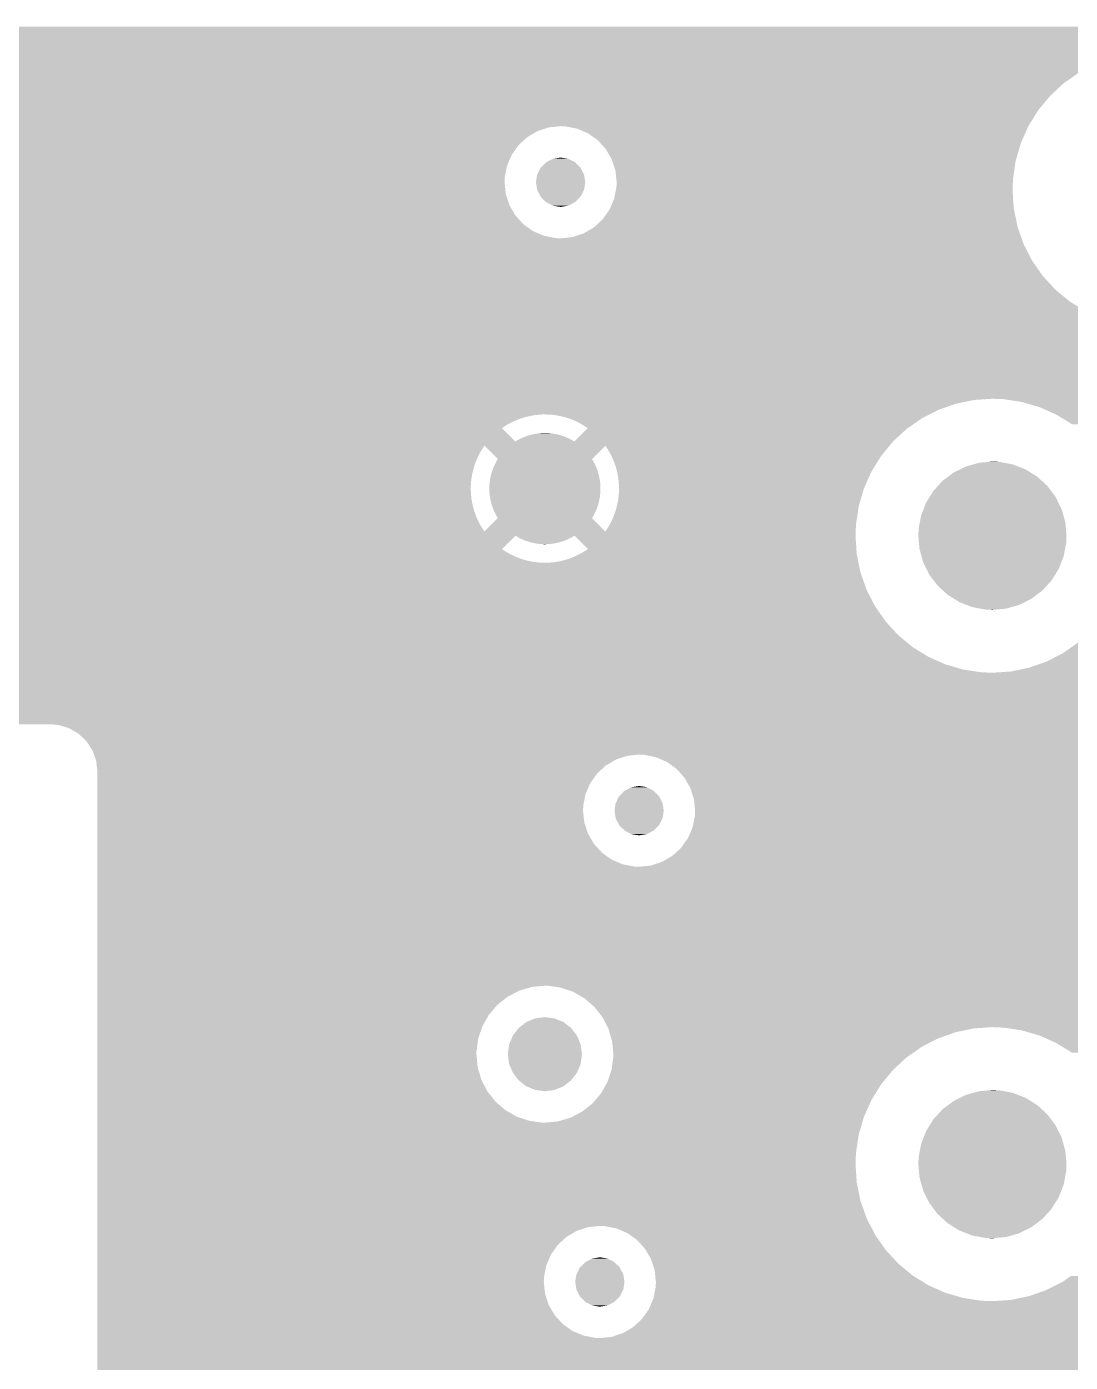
# Model space of a CAD drawing. Extents: x 295 to 953, y 10 to 290.
# Drawn here: x 653.76 to 670.64, y 245.87 to 267.46 of the extents above; entities that cross this region are included whole.
import ezdxf

# ---------------------------------------------------------------- set-up
doc = ezdxf.new("R2010")
doc.units = 0
doc.header["$LTSCALE"] = 5
doc.header["$MEASUREMENT"] = 0
doc.layers.add('FROMC1', color=7, linetype='CONTINUOUS')

msp = doc.modelspace()

# ---------------------------------------------------------------- linework, layer by layer
at = {"layer": 'FROMC1'}
for points in [[(627.595, 267.459), (627.595, 267.46), (683.856, 267.459), (683.855, 267.46)], [(627.595, 267.033), (627.595, 267.459), (683.856, 267.033), (683.856, 267.459)], [(627.595, 267.013), (627.595, 267.033), (671.618, 267.013), (671.918, 267.033)], [(627.595, 266.952), (627.595, 267.013), (671.325, 266.952), (671.618, 267.013)], [(627.595, 266.852), (627.595, 266.952), (671.042, 266.852), (671.325, 266.952)], [(627.595, 266.716), (627.595, 266.852), (670.775, 266.716), (671.042, 266.852)], [(627.595, 266.544), (627.595, 266.716), (670.529, 266.544), (670.775, 266.716)], [(627.595, 266.34), (627.595, 266.544), (670.309, 266.34), (670.529, 266.544)], [(627.595, 266.109), (627.595, 266.34), (670.118, 266.109), (670.309, 266.34)], [(627.595, 265.854), (627.595, 266.109), (669.96, 265.854), (670.118, 266.109)], [(627.595, 265.852), (627.595, 265.854), (669.959, 265.852), (669.96, 265.854)], [(637.707, 265.848), (637.628, 265.852), (662.359, 265.848), (662.393, 265.852)], [(637.793, 265.832), (637.707, 265.848), (662.202, 265.832), (662.359, 265.848)], [(637.896, 265.811), (637.793, 265.832), (662.14, 265.811), (662.202, 265.832)], [(637.988, 265.772), (637.896, 265.811), (662.02, 265.772), (662.14, 265.811)], [(662.472, 265.848), (662.393, 265.852), (669.957, 265.848), (669.959, 265.852)], [(662.661, 265.811), (662.472, 265.848), (669.941, 265.811), (669.957, 265.848)], [(662.837, 265.736), (662.661, 265.811), (669.907, 265.736), (669.941, 265.811)], [(638.072, 265.736), (637.988, 265.772), (661.958, 265.736), (662.02, 265.772)], [(638.157, 265.675), (638.072, 265.736), (661.854, 265.675), (661.958, 265.736)], [(638.162, 265.671), (638.157, 265.675), (661.851, 265.671), (661.854, 265.675)], [(649.48, 265.671), (649.439, 265.671), (661.85, 265.671), (661.851, 265.671)], [(649.69, 265.642), (649.48, 265.671), (661.819, 265.642), (661.85, 265.671)], [(649.891, 265.575), (649.69, 265.642), (661.745, 265.575), (661.819, 265.642)], [(662.993, 265.625), (662.837, 265.736), (669.858, 265.625), (669.907, 265.736)], [(663.033, 265.58), (662.993, 265.625), (669.838, 265.58), (669.858, 265.625)], [(649.943, 265.545), (649.891, 265.575), (661.713, 265.545), (661.745, 265.575)], [(650.075, 265.47), (649.943, 265.545), (661.659, 265.47), (661.713, 265.545)], [(650.17, 265.389), (650.075, 265.47), (661.602, 265.389), (661.659, 265.47)], [(650.236, 265.332), (650.17, 265.389), (661.578, 265.332), (661.602, 265.389)], [(663.122, 265.483), (663.033, 265.58), (669.81, 265.483), (669.838, 265.58)], [(663.219, 265.318), (663.122, 265.483), (669.761, 265.318), (669.81, 265.483)], [(650.331, 265.213), (650.236, 265.332), (661.526, 265.213), (661.578, 265.332)], [(650.368, 265.166), (650.331, 265.213), (661.517, 265.166), (661.526, 265.213)], [(650.441, 265.025), (650.368, 265.166), (661.489, 265.025), (661.517, 265.166)], [(662.016, 265.07), (662.066, 265.174), (662.771, 265.07), (662.717, 265.174)], [(662.066, 265.174), (662.075, 265.183), (662.717, 265.174), (662.713, 265.183)], [(662.075, 265.183), (662.155, 265.265), (662.713, 265.183), (662.628, 265.265)], [(662.155, 265.265), (662.167, 265.271), (662.628, 265.265), (662.622, 265.271)], [(662.167, 265.271), (662.267, 265.324), (662.622, 265.271), (662.514, 265.324)], [(662.267, 265.324), (662.287, 265.327), (662.514, 265.324), (662.508, 265.327)], [(662.287, 265.327), (662.393, 265.344), (662.508, 265.327), (662.393, 265.344)], [(663.227, 265.293), (663.219, 265.318), (669.754, 265.293), (669.761, 265.318)], [(663.279, 265.136), (663.227, 265.293), (669.731, 265.136), (669.754, 265.293)], [(650.466, 264.978), (650.441, 265.025), (661.487, 264.978), (661.489, 265.025)], [(650.475, 264.945), (650.466, 264.978), (661.486, 264.945), (661.487, 264.978)], [(661.994, 264.945), (662.011, 265.06), (662.791, 264.945), (662.773, 265.06)], [(662.011, 265.06), (662.016, 265.07), (662.773, 265.06), (662.771, 265.07)], [(663.294, 264.996), (663.279, 265.136), (669.71, 264.996), (669.731, 265.136)], [(663.299, 264.945), (663.294, 264.996), (669.708, 264.945), (669.71, 264.996)], [(650.526, 264.775), (650.475, 264.945), (661.504, 264.775), (661.486, 264.945)], [(650.528, 264.754), (650.526, 264.775), (661.506, 264.754), (661.504, 264.775)], [(650.545, 264.572), (650.528, 264.754), (661.566, 264.572), (661.506, 264.754)], [(662.012, 264.83), (661.994, 264.945), (662.774, 264.83), (662.791, 264.945)], [(662.014, 264.82), (662.012, 264.83), (662.769, 264.82), (662.774, 264.83)], [(662.068, 264.716), (662.014, 264.82), (662.719, 264.716), (662.769, 264.82)], [(663.259, 264.677), (663.287, 264.818), (669.712, 264.677), (669.703, 264.818)], [(663.287, 264.818), (663.296, 264.865), (669.703, 264.818), (669.705, 264.865)], [(663.296, 264.865), (663.299, 264.945), (669.705, 264.865), (669.708, 264.945)], [(650.53, 264.407), (650.545, 264.522), (661.663, 264.407), (661.595, 264.522)], [(650.546, 264.564), (650.545, 264.572), (661.571, 264.564), (661.566, 264.572)], [(650.545, 264.522), (650.546, 264.564), (661.595, 264.522), (661.571, 264.564)], [(662.072, 264.707), (662.068, 264.716), (662.71, 264.707), (662.719, 264.716)], [(662.157, 264.625), (662.072, 264.707), (662.63, 264.625), (662.71, 264.707)], [(662.163, 264.619), (662.157, 264.625), (662.618, 264.619), (662.63, 264.625)], [(662.271, 264.566), (662.163, 264.619), (662.518, 264.566), (662.618, 264.619)], [(662.278, 264.563), (662.271, 264.566), (662.498, 264.563), (662.518, 264.566)], [(662.393, 264.546), (662.278, 264.563), (662.393, 264.546), (662.498, 264.563)], [(663.183, 264.501), (663.191, 264.519), (669.727, 264.501), (669.723, 264.519)], [(663.191, 264.519), (663.259, 264.677), (669.723, 264.519), (669.712, 264.677)], [(650.501, 264.265), (650.517, 264.312), (661.792, 264.265), (661.749, 264.312)], [(650.517, 264.312), (650.53, 264.407), (661.749, 264.312), (661.663, 264.407)], [(662.942, 264.225), (663.072, 264.345), (669.783, 264.225), (669.759, 264.345)], [(663.072, 264.345), (663.183, 264.501), (669.759, 264.345), (669.727, 264.501)], [(650.431, 264.079), (650.449, 264.111), (662.125, 264.079), (662.048, 264.111)], [(650.449, 264.111), (650.464, 264.154), (662.048, 264.111), (661.948, 264.154)], [(650.464, 264.154), (650.501, 264.265), (661.948, 264.154), (661.792, 264.265)], [(662.583, 264.058), (662.765, 264.118), (669.842, 264.058), (669.821, 264.118)], [(662.765, 264.118), (662.931, 264.215), (669.821, 264.118), (669.787, 264.215)], [(662.931, 264.215), (662.942, 264.225), (669.787, 264.215), (669.783, 264.225)], [(650.207, 263.766), (650.345, 263.927), (669.973, 263.766), (669.891, 263.927)], [(650.345, 263.927), (650.353, 263.942), (669.891, 263.927), (669.883, 263.942)], [(650.353, 263.942), (650.408, 264.038), (669.883, 263.942), (669.849, 264.038)], [(650.408, 264.038), (650.41, 264.042), (662.393, 264.038), (662.313, 264.042)], [(650.41, 264.042), (650.431, 264.079), (662.313, 264.042), (662.125, 264.079)], [(662.393, 264.038), (662.583, 264.058), (669.849, 264.038), (669.842, 264.058)], [(650.041, 263.635), (650.092, 263.676), (670.049, 263.635), (670.02, 263.676)], [(650.092, 263.676), (650.207, 263.766), (670.02, 263.676), (669.973, 263.766)], [(646.476, 263.43), (646.47, 263.457), (670.192, 263.43), (670.173, 263.457)], [(649.439, 263.457), (649.649, 263.477), (670.173, 263.457), (670.159, 263.477)], [(649.649, 263.477), (649.853, 263.537), (670.159, 263.477), (670.117, 263.537)], [(649.853, 263.537), (650.041, 263.635), (670.117, 263.537), (670.049, 263.635)], [(646.507, 263.299), (646.476, 263.43), (670.313, 263.299), (670.192, 263.43)], [(646.514, 263.209), (646.507, 263.299), (670.395, 263.209), (670.313, 263.299)], [(646.513, 262.861), (646.526, 263.018), (670.881, 262.861), (670.626, 263.018)], [(646.528, 263.04), (646.514, 263.209), (670.6, 263.04), (670.395, 263.209)], [(646.526, 263.018), (646.528, 263.04), (670.626, 263.018), (670.6, 263.04)], [(646.506, 262.771), (646.513, 262.861), (671.082, 262.771), (670.881, 262.861)], [(646.444, 262.519), (646.465, 262.603), (683.856, 262.519), (683.856, 262.603)], [(646.465, 262.603), (646.466, 262.61), (671.918, 262.603), (671.739, 262.61)], [(646.466, 262.61), (646.477, 262.655), (671.739, 262.61), (671.443, 262.655)], [(646.477, 262.655), (646.498, 262.739), (671.443, 262.655), (671.155, 262.739)], [(646.498, 262.739), (646.506, 262.771), (671.155, 262.739), (671.082, 262.771)], [(646.343, 262.279), (646.444, 262.519), (683.856, 262.279), (683.856, 262.519)], [(646.242, 262.115), (646.343, 262.279), (683.856, 262.115), (683.856, 262.279)], [(649.69, 262.086), (649.48, 262.115), (683.856, 262.086), (683.856, 262.115)], [(649.891, 262.019), (649.69, 262.086), (683.856, 262.019), (683.856, 262.086)], [(650.075, 261.914), (649.891, 262.019), (683.856, 261.914), (683.856, 262.019)], [(650.236, 261.776), (650.075, 261.914), (683.856, 261.776), (683.856, 261.914)], [(650.368, 261.61), (650.236, 261.776), (683.856, 261.61), (683.856, 261.776)], [(650.454, 261.445), (650.368, 261.61), (683.856, 261.445), (683.856, 261.61)], [(650.464, 261.425), (650.454, 261.445), (669.078, 261.425), (669.378, 261.445)], [(650.466, 261.422), (650.464, 261.425), (669.067, 261.422), (669.078, 261.425)], [(650.483, 261.364), (650.466, 261.422), (668.785, 261.364), (669.067, 261.422)], [(650.512, 261.264), (650.483, 261.364), (668.502, 261.264), (668.785, 261.364)], [(669.556, 261.438), (669.378, 261.445), (683.856, 261.438), (683.856, 261.445)], [(669.852, 261.393), (669.556, 261.438), (683.856, 261.393), (683.856, 261.438)], [(670.14, 261.309), (669.852, 261.393), (683.856, 261.309), (683.856, 261.393)], [(670.414, 261.187), (670.14, 261.309), (683.856, 261.187), (683.856, 261.309)], [(650.526, 261.219), (650.512, 261.264), (668.413, 261.219), (668.502, 261.264)], [(650.528, 261.191), (650.526, 261.219), (668.358, 261.191), (668.413, 261.219)], [(650.529, 261.187), (650.528, 261.191), (662.041, 261.187), (662.111, 261.191)], [(650.53, 261.179), (650.529, 261.187), (661.972, 261.179), (662.041, 261.187)], [(650.531, 261.167), (650.53, 261.179), (661.903, 261.167), (661.972, 261.179)], [(650.532, 261.152), (650.531, 261.167), (661.835, 261.152), (661.903, 261.167)], [(650.534, 261.132), (650.532, 261.152), (661.768, 261.132), (661.835, 261.152)], [(650.536, 261.109), (650.534, 261.132), (661.702, 261.109), (661.768, 261.132)], [(650.539, 261.081), (650.536, 261.109), (661.638, 261.081), (661.702, 261.109)], [(650.542, 261.05), (650.539, 261.081), (661.575, 261.05), (661.638, 261.081)], [(662.18, 261.19), (662.111, 261.191), (668.357, 261.19), (668.358, 261.191)], [(662.25, 261.186), (662.18, 261.19), (668.348, 261.186), (668.357, 261.19)], [(662.319, 261.177), (662.25, 261.186), (668.332, 261.177), (668.348, 261.186)], [(662.388, 261.165), (662.319, 261.177), (668.307, 261.165), (668.332, 261.177)], [(662.456, 261.148), (662.388, 261.165), (668.275, 261.148), (668.307, 261.165)], [(662.523, 261.128), (662.456, 261.148), (668.235, 261.128), (668.275, 261.148)], [(662.588, 261.103), (662.523, 261.128), (668.201, 261.103), (668.235, 261.128)], [(662.652, 261.075), (662.588, 261.103), (668.16, 261.075), (668.201, 261.103)], [(662.714, 261.044), (662.652, 261.075), (668.115, 261.044), (668.16, 261.075)], [(670.669, 261.03), (670.414, 261.187), (683.856, 261.03), (683.856, 261.187)], [(650.517, 260.756), (650.545, 260.966), (661.658, 260.756), (661.448, 260.966)], [(650.545, 261.016), (650.542, 261.05), (661.515, 261.016), (661.575, 261.05)], [(650.546, 261.008), (650.545, 261.016), (661.503, 261.008), (661.515, 261.016)], [(650.545, 260.978), (650.546, 261.008), (661.456, 260.978), (661.503, 261.008)], [(650.545, 260.97), (650.545, 260.978), (661.445, 260.97), (661.456, 260.978)], [(650.545, 260.966), (650.545, 260.97), (661.448, 260.966), (661.445, 260.97)], [(661.824, 260.834), (661.861, 260.847), (662.454, 260.834), (662.415, 260.847)], [(661.861, 260.847), (661.882, 260.853), (662.415, 260.847), (662.397, 260.853)], [(661.882, 260.853), (661.919, 260.864), (662.397, 260.853), (662.356, 260.864)], [(661.919, 260.864), (661.941, 260.869), (662.356, 260.864), (662.338, 260.869)], [(661.941, 260.869), (661.978, 260.877), (662.338, 260.869), (662.296, 260.877)], [(661.978, 260.877), (662.001, 260.88), (662.296, 260.877), (662.279, 260.88)], [(662.001, 260.88), (662.038, 260.886), (662.279, 260.88), (662.235, 260.886)], [(662.038, 260.886), (662.064, 260.888), (662.235, 260.886), (662.219, 260.888)], [(662.064, 260.888), (662.098, 260.89), (662.219, 260.888), (662.171, 260.89)], [(662.098, 260.89), (662.159, 260.891), (662.171, 260.89), (662.159, 260.891)], [(662.616, 260.754), (662.819, 260.956), (667.77, 260.754), (667.989, 260.956)], [(662.774, 261.008), (662.714, 261.044), (668.065, 261.008), (668.115, 261.044)], [(662.832, 260.97), (662.774, 261.008), (668.009, 260.97), (668.065, 261.008)], [(662.819, 260.956), (662.832, 260.97), (667.989, 260.956), (668.009, 260.97)], [(650.453, 260.568), (650.474, 260.628), (661.087, 260.568), (661.122, 260.628)], [(650.474, 260.628), (650.493, 260.686), (661.122, 260.628), (661.161, 260.686)], [(650.493, 260.686), (650.516, 260.752), (667.714, 260.686), (667.769, 260.752)], [(650.516, 260.754), (650.517, 260.756), (661.661, 260.754), (661.658, 260.756)], [(650.516, 260.752), (650.516, 260.754), (667.769, 260.752), (667.77, 260.754)], [(661.377, 260.47), (661.161, 260.686), (662.9, 260.47), (663.116, 260.686)], [(661.661, 260.754), (661.695, 260.774), (662.616, 260.754), (662.581, 260.774)], [(661.695, 260.774), (661.714, 260.784), (662.581, 260.774), (662.564, 260.784)], [(661.714, 260.784), (661.749, 260.802), (662.564, 260.784), (662.527, 260.802)], [(661.749, 260.802), (661.768, 260.811), (662.527, 260.802), (662.51, 260.811)], [(661.768, 260.811), (661.804, 260.827), (662.51, 260.811), (662.472, 260.827)], [(661.804, 260.827), (661.824, 260.834), (662.472, 260.827), (662.454, 260.834)], [(663.14, 260.651), (663.116, 260.686), (667.685, 260.651), (667.714, 260.686)], [(663.177, 260.592), (663.14, 260.651), (667.636, 260.592), (667.685, 260.651)], [(650.347, 260.376), (650.385, 260.442), (661.003, 260.376), (661.027, 260.442)], [(650.385, 260.442), (650.421, 260.505), (661.027, 260.442), (661.055, 260.505)], [(650.421, 260.505), (650.449, 260.555), (661.055, 260.505), (661.081, 260.555)], [(650.449, 260.555), (650.453, 260.568), (661.081, 260.555), (661.087, 260.568)], [(661.338, 260.4), (661.347, 260.418), (662.94, 260.4), (662.93, 260.418)], [(661.347, 260.418), (661.367, 260.453), (662.93, 260.418), (662.911, 260.453)], [(661.367, 260.453), (661.377, 260.47), (662.911, 260.453), (662.9, 260.47)], [(663.21, 260.53), (663.177, 260.592), (667.586, 260.53), (667.636, 260.592)], [(663.214, 260.521), (663.21, 260.53), (667.578, 260.521), (667.586, 260.53)], [(663.239, 260.467), (663.214, 260.521), (667.545, 260.467), (667.578, 260.521)], [(663.265, 260.402), (663.239, 260.467), (667.504, 260.402), (667.545, 260.467)], [(669.158, 260.409), (669.316, 260.423), (669.57, 260.409), (669.494, 260.423)], [(669.316, 260.423), (669.378, 260.429), (669.494, 260.423), (669.378, 260.429)], [(650.16, 260.173), (650.207, 260.21), (660.953, 260.173), (660.96, 260.21)], [(650.207, 260.21), (650.233, 260.242), (660.96, 260.21), (660.966, 260.242)], [(650.233, 260.242), (650.292, 260.309), (660.966, 260.242), (660.982, 260.309)], [(650.292, 260.309), (650.345, 260.371), (660.982, 260.309), (661.001, 260.371)], [(650.345, 260.371), (650.347, 260.376), (661.001, 260.371), (661.003, 260.376)], [(661.262, 260.192), (661.272, 260.231), (663.015, 260.192), (663.005, 260.231)], [(661.272, 260.231), (661.277, 260.25), (663.005, 260.231), (662.999, 260.25)], [(661.277, 260.25), (661.29, 260.289), (662.999, 260.25), (662.987, 260.289)], [(661.29, 260.289), (661.297, 260.308), (662.987, 260.289), (662.98, 260.308)], [(661.297, 260.308), (661.312, 260.345), (662.98, 260.308), (662.966, 260.345)], [(661.312, 260.345), (661.32, 260.363), (662.966, 260.345), (662.957, 260.363)], [(661.32, 260.363), (661.338, 260.4), (662.957, 260.363), (662.94, 260.4)], [(663.287, 260.336), (663.265, 260.402), (667.463, 260.336), (667.504, 260.402)], [(663.305, 260.269), (663.287, 260.336), (667.422, 260.269), (667.463, 260.336)], [(663.306, 260.266), (663.305, 260.269), (667.42, 260.266), (667.422, 260.269)], [(663.319, 260.2), (663.306, 260.266), (667.391, 260.2), (667.42, 260.266)], [(663.329, 260.131), (663.319, 260.2), (667.36, 260.131), (667.391, 260.2)], [(668.661, 260.184), (668.748, 260.25), (670.103, 260.184), (669.997, 260.25)], [(668.748, 260.25), (668.851, 260.301), (669.997, 260.25), (669.916, 260.301)], [(668.851, 260.301), (668.946, 260.348), (669.916, 260.301), (669.795, 260.348)], [(668.946, 260.348), (669.063, 260.382), (669.795, 260.348), (669.711, 260.382)], [(669.063, 260.382), (669.158, 260.409), (669.711, 260.382), (669.57, 260.409)], [(649.796, 259.964), (649.853, 259.981), (660.94, 259.964), (660.94, 259.981)], [(649.853, 259.981), (649.955, 260.034), (660.94, 259.981), (660.94, 260.034)], [(649.955, 260.034), (650.041, 260.079), (660.94, 260.034), (660.943, 260.079)], [(650.041, 260.079), (650.072, 260.104), (660.943, 260.079), (660.945, 260.104)], [(650.072, 260.104), (650.16, 260.173), (660.945, 260.104), (660.953, 260.173)], [(661.239, 259.992), (661.24, 260.012), (663.038, 259.992), (663.037, 260.012)], [(661.24, 259.972), (661.239, 259.992), (663.037, 259.972), (663.038, 259.992)], [(661.24, 260.012), (661.242, 260.052), (663.037, 260.012), (663.036, 260.052)], [(661.242, 260.052), (661.243, 260.073), (663.036, 260.052), (663.034, 260.073)], [(661.243, 260.073), (661.248, 260.113), (663.034, 260.073), (663.03, 260.113)], [(661.248, 260.113), (661.25, 260.133), (663.03, 260.113), (663.026, 260.133)], [(661.25, 260.133), (661.258, 260.172), (663.026, 260.133), (663.019, 260.172)], [(661.258, 260.172), (661.262, 260.192), (663.019, 260.172), (663.015, 260.192)], [(663.335, 260.062), (663.329, 260.131), (667.329, 260.062), (667.36, 260.131)], [(663.337, 259.992), (663.335, 260.062), (667.298, 259.992), (667.329, 260.062)], [(663.337, 259.95), (663.337, 259.992), (667.286, 259.95), (667.298, 259.992)], [(668.423, 259.955), (668.496, 260.035), (670.326, 259.955), (670.266, 260.035)], [(668.496, 260.035), (668.572, 260.118), (670.266, 260.035), (670.176, 260.118)], [(668.572, 260.118), (668.661, 260.184), (670.176, 260.118), (670.103, 260.184)], [(636.39, 259.756), (636.4, 259.811), (660.963, 259.756), (660.954, 259.811)], [(636.4, 259.811), (636.401, 259.825), (660.954, 259.811), (660.951, 259.825)], [(636.401, 259.825), (636.408, 259.88), (660.951, 259.825), (660.945, 259.88)], [(636.408, 259.88), (636.409, 259.894), (660.945, 259.88), (660.944, 259.894)], [(636.409, 259.894), (636.41, 259.901), (660.944, 259.894), (660.943, 259.901)], [(649.439, 259.901), (649.649, 259.921), (660.943, 259.901), (660.942, 259.921)], [(649.649, 259.921), (649.796, 259.964), (660.942, 259.921), (660.94, 259.964)], [(661.241, 259.932), (661.24, 259.972), (663.035, 259.932), (663.037, 259.972)], [(661.243, 259.911), (661.241, 259.932), (663.034, 259.911), (663.035, 259.932)], [(661.248, 259.871), (661.243, 259.911), (663.029, 259.871), (663.034, 259.911)], [(661.251, 259.851), (661.248, 259.871), (663.027, 259.851), (663.029, 259.871)], [(661.258, 259.812), (661.251, 259.851), (663.019, 259.812), (663.027, 259.851)], [(661.262, 259.792), (661.258, 259.812), (663.015, 259.792), (663.019, 259.812)], [(661.272, 259.753), (661.262, 259.792), (663.005, 259.753), (663.015, 259.792)], [(663.311, 259.742), (663.324, 259.811), (667.225, 259.742), (667.245, 259.811)], [(663.324, 259.811), (663.332, 259.88), (667.245, 259.811), (667.265, 259.88)], [(663.332, 259.88), (663.337, 259.95), (667.265, 259.88), (667.286, 259.95)], [(668.265, 259.662), (668.306, 259.768), (670.496, 259.662), (670.443, 259.768)], [(668.306, 259.768), (668.363, 259.859), (670.443, 259.768), (670.398, 259.859)], [(668.363, 259.859), (668.423, 259.955), (670.398, 259.859), (670.326, 259.955)], [(636.326, 259.542), (636.331, 259.556), (661.027, 259.542), (661.022, 259.556)], [(636.331, 259.556), (636.35, 259.608), (661.022, 259.556), (661.003, 259.608)], [(636.35, 259.608), (636.354, 259.621), (661.003, 259.608), (660.998, 259.621)], [(636.354, 259.621), (636.371, 259.675), (660.998, 259.621), (660.983, 259.675)], [(636.371, 259.675), (636.374, 259.688), (660.983, 259.675), (660.979, 259.688)], [(636.374, 259.688), (636.387, 259.742), (660.979, 259.688), (660.966, 259.742)], [(636.387, 259.742), (636.39, 259.756), (660.966, 259.742), (660.963, 259.756)], [(661.278, 259.734), (661.272, 259.753), (663, 259.734), (663.005, 259.753)], [(661.29, 259.695), (661.278, 259.734), (662.987, 259.695), (663, 259.734)], [(661.297, 259.676), (661.29, 259.695), (662.981, 259.676), (662.987, 259.695)], [(661.312, 259.639), (661.297, 259.676), (662.965, 259.639), (662.981, 259.676)], [(661.32, 259.621), (661.312, 259.639), (662.957, 259.621), (662.965, 259.639)], [(661.337, 259.584), (661.32, 259.621), (662.939, 259.584), (662.957, 259.621)], [(661.347, 259.566), (661.337, 259.584), (662.931, 259.566), (662.939, 259.584)], [(661.366, 259.531), (661.347, 259.566), (662.91, 259.531), (662.931, 259.566)], [(663.25, 259.542), (663.274, 259.608), (667.19, 259.542), (667.2, 259.608)], [(663.274, 259.608), (663.295, 259.675), (667.2, 259.608), (667.21, 259.675)], [(663.295, 259.675), (663.302, 259.705), (667.21, 259.675), (667.214, 259.705)], [(663.302, 259.705), (663.311, 259.742), (667.214, 259.705), (667.225, 259.742)], [(668.204, 259.45), (668.226, 259.563), (670.556, 259.45), (670.524, 259.563)], [(668.226, 259.563), (668.265, 259.662), (670.524, 259.563), (670.496, 259.662)], [(636.2, 259.31), (636.231, 259.356), (661.153, 259.31), (661.123, 259.356)], [(636.231, 259.356), (636.238, 259.368), (661.123, 259.356), (661.115, 259.368)], [(636.238, 259.368), (636.266, 259.416), (661.115, 259.368), (661.087, 259.416)], [(636.266, 259.416), (636.273, 259.429), (661.087, 259.416), (661.08, 259.429)], [(636.273, 259.429), (636.298, 259.479), (661.08, 259.429), (661.056, 259.479)], [(636.298, 259.479), (636.304, 259.491), (661.056, 259.479), (661.049, 259.491)], [(636.304, 259.491), (636.326, 259.542), (661.049, 259.491), (661.027, 259.542)], [(661.161, 259.298), (661.377, 259.514), (663.116, 259.298), (662.9, 259.514)], [(661.377, 259.514), (661.366, 259.531), (662.9, 259.514), (662.91, 259.531)], [(663.116, 259.298), (663.155, 259.356), (667.165, 259.298), (667.168, 259.356)], [(663.155, 259.356), (663.185, 259.408), (667.168, 259.356), (667.17, 259.408)], [(663.185, 259.408), (663.19, 259.416), (667.17, 259.408), (667.171, 259.416)], [(663.19, 259.416), (663.222, 259.479), (667.171, 259.416), (667.18, 259.479)], [(663.222, 259.479), (663.25, 259.542), (667.18, 259.479), (667.19, 259.542)], [(668.179, 259.23), (668.184, 259.347), (670.576, 259.23), (670.566, 259.347)], [(668.184, 259.347), (668.204, 259.45), (670.566, 259.347), (670.556, 259.45)], [(627.595, 259.23), (627.595, 259.298), (667.163, 259.23), (667.165, 259.298)], [(635.908, 259.014), (635.693, 259.23), (661.445, 259.014), (661.661, 259.23)], [(636.192, 259.298), (636.2, 259.31), (661.161, 259.298), (661.153, 259.31)], [(661.696, 259.21), (661.661, 259.23), (662.582, 259.21), (662.616, 259.23)], [(661.713, 259.2), (661.696, 259.21), (662.563, 259.2), (662.582, 259.21)], [(661.75, 259.182), (661.713, 259.2), (662.528, 259.182), (662.563, 259.2)], [(661.767, 259.173), (661.75, 259.182), (662.509, 259.173), (662.528, 259.182)], [(661.805, 259.157), (661.767, 259.173), (662.473, 259.157), (662.509, 259.173)], [(661.823, 259.15), (661.805, 259.157), (662.453, 259.15), (662.473, 259.157)], [(661.863, 259.137), (661.823, 259.15), (662.416, 259.137), (662.453, 259.15)], [(661.88, 259.131), (661.863, 259.137), (662.395, 259.131), (662.416, 259.137)], [(661.921, 259.12), (661.88, 259.131), (662.358, 259.12), (662.395, 259.131)], [(661.939, 259.115), (661.921, 259.12), (662.336, 259.115), (662.358, 259.12)], [(662.832, 259.014), (662.617, 259.23), (667.177, 259.014), (667.163, 259.23)], [(668.189, 259.113), (668.179, 259.23), (670.571, 259.113), (670.576, 259.23)], [(635.663, 258.881), (635.715, 258.903), (661.689, 258.881), (661.639, 258.903)], [(635.715, 258.903), (635.727, 258.909), (661.639, 258.903), (661.625, 258.909)], [(635.727, 258.909), (635.778, 258.934), (661.625, 258.909), (661.576, 258.934)], [(635.778, 258.934), (635.79, 258.94), (661.576, 258.934), (661.563, 258.94)], [(635.79, 258.94), (635.838, 258.968), (661.563, 258.94), (661.515, 258.968)], [(635.838, 258.968), (635.85, 258.976), (661.515, 258.968), (661.503, 258.976)], [(635.85, 258.976), (635.897, 259.006), (661.503, 258.976), (661.457, 259.006)], [(635.897, 259.006), (635.908, 259.014), (661.457, 259.006), (661.445, 259.014)], [(661.981, 259.107), (661.939, 259.115), (662.299, 259.107), (662.336, 259.115)], [(661.998, 259.104), (661.981, 259.107), (662.276, 259.104), (662.299, 259.107)], [(662.042, 259.098), (661.998, 259.104), (662.239, 259.098), (662.276, 259.104)], [(662.058, 259.096), (662.042, 259.098), (662.213, 259.096), (662.239, 259.098)], [(662.106, 259.094), (662.058, 259.096), (662.179, 259.094), (662.213, 259.096)], [(662.118, 259.093), (662.106, 259.094), (662.118, 259.093), (662.179, 259.094)], [(662.575, 258.875), (662.639, 258.903), (667.194, 258.875), (667.189, 258.903)], [(662.639, 258.903), (662.696, 258.931), (667.189, 258.903), (667.183, 258.931)], [(662.696, 258.931), (662.702, 258.934), (667.183, 258.931), (667.183, 258.934)], [(662.702, 258.934), (662.762, 258.968), (667.183, 258.934), (667.18, 258.968)], [(662.762, 258.968), (662.821, 259.006), (667.18, 258.968), (667.178, 259.006)], [(662.821, 259.006), (662.832, 259.014), (667.178, 259.006), (667.177, 259.014)], [(668.199, 259.01), (668.189, 259.113), (670.551, 259.01), (670.571, 259.113)], [(668.231, 258.897), (668.199, 259.01), (670.529, 258.897), (670.551, 259.01)], [(627.595, 258.637), (627.595, 258.793), (667.243, 258.637), (667.211, 258.793)], [(635.242, 258.793), (635.25, 258.794), (662.166, 258.793), (662.097, 258.794)], [(635.25, 258.794), (635.312, 258.797), (662.097, 258.794), (662.046, 258.797)], [(635.312, 258.797), (635.323, 258.798), (662.046, 258.797), (662.027, 258.798)], [(635.323, 258.798), (635.381, 258.805), (662.027, 258.798), (661.974, 258.805)], [(635.381, 258.805), (635.393, 258.807), (661.974, 258.805), (661.958, 258.807)], [(635.393, 258.807), (635.45, 258.817), (661.958, 258.807), (661.905, 258.817)], [(635.45, 258.817), (635.463, 258.819), (661.905, 258.817), (661.889, 258.819)], [(635.463, 258.819), (635.518, 258.832), (661.889, 258.819), (661.836, 258.832)], [(635.518, 258.832), (635.531, 258.836), (661.836, 258.832), (661.821, 258.836)], [(635.531, 258.836), (635.585, 258.852), (661.821, 258.836), (661.769, 258.852)], [(635.585, 258.852), (635.598, 258.856), (661.769, 258.852), (661.754, 258.856)], [(635.598, 258.856), (635.651, 258.875), (661.754, 258.856), (661.703, 258.875)], [(635.651, 258.875), (635.663, 258.881), (661.703, 258.875), (661.689, 258.881)], [(662.166, 258.793), (662.236, 258.797), (667.211, 258.793), (667.211, 258.797)], [(662.236, 258.797), (662.305, 258.805), (667.211, 258.797), (667.209, 258.805)], [(662.305, 258.805), (662.374, 258.817), (667.209, 258.805), (667.207, 258.817)], [(662.374, 258.817), (662.442, 258.832), (667.207, 258.817), (667.203, 258.832)], [(662.442, 258.832), (662.509, 258.852), (667.203, 258.832), (667.199, 258.852)], [(662.509, 258.852), (662.575, 258.875), (667.199, 258.852), (667.194, 258.875)], [(668.259, 258.798), (668.231, 258.897), (670.491, 258.798), (670.529, 258.897)], [(668.312, 258.692), (668.259, 258.798), (670.449, 258.692), (670.491, 258.798)], [(668.357, 258.601), (668.312, 258.692), (670.392, 258.601), (670.449, 258.692)], [(627.595, 258.354), (627.595, 258.637), (667.343, 258.354), (667.243, 258.637)], [(668.429, 258.505), (668.357, 258.601), (670.332, 258.505), (670.392, 258.601)], [(668.49, 258.425), (668.429, 258.505), (670.259, 258.425), (670.332, 258.505)], [(627.595, 258.088), (627.595, 258.354), (667.48, 258.088), (667.343, 258.354)], [(668.58, 258.342), (668.49, 258.425), (670.183, 258.342), (670.259, 258.425)], [(668.652, 258.276), (668.58, 258.342), (670.095, 258.276), (670.183, 258.342)], [(668.758, 258.21), (668.652, 258.276), (670.007, 258.21), (670.095, 258.276)], [(627.595, 257.842), (627.595, 258.088), (667.652, 257.842), (667.48, 258.088)], [(668.839, 258.159), (668.758, 258.21), (669.905, 258.159), (670.007, 258.21)], [(668.96, 258.112), (668.839, 258.159), (669.809, 258.112), (669.905, 258.159)], [(669.044, 258.078), (668.96, 258.112), (669.692, 258.078), (669.809, 258.112)], [(669.185, 258.051), (669.044, 258.078), (669.597, 258.051), (669.692, 258.078)], [(669.261, 258.037), (669.185, 258.051), (669.439, 258.037), (669.597, 258.051)], [(669.378, 258.031), (669.261, 258.037), (669.378, 258.031), (669.439, 258.037)], [(627.595, 257.621), (627.595, 257.842), (667.855, 257.621), (667.652, 257.842)], [(627.595, 257.43), (627.595, 257.621), (668.086, 257.43), (667.855, 257.621)], [(627.595, 257.273), (627.595, 257.43), (668.341, 257.273), (668.086, 257.43)], [(670.52, 257.332), (670.766, 257.504), (683.856, 257.332), (683.856, 257.504)], [(627.595, 257.151), (627.595, 257.273), (668.615, 257.151), (668.341, 257.273)], [(669.97, 257.096), (670.253, 257.196), (683.856, 257.096), (683.856, 257.196)], [(670.253, 257.196), (670.52, 257.332), (683.856, 257.196), (683.856, 257.332)], [(627.595, 257.067), (627.595, 257.151), (668.903, 257.067), (668.615, 257.151)], [(627.595, 257.022), (627.595, 257.067), (669.199, 257.022), (668.903, 257.067)], [(627.595, 257.015), (627.595, 257.022), (669.378, 257.015), (669.199, 257.022)], [(627.595, 256.182), (627.595, 257.015), (683.856, 256.182), (683.856, 257.015)], [(669.378, 257.015), (669.677, 257.035), (683.856, 257.015), (683.856, 257.035)], [(669.677, 257.035), (669.97, 257.096), (683.856, 257.035), (683.856, 257.096)], [(654.277, 256.169), (654.138, 256.182), (683.856, 256.169), (683.856, 256.182)], [(654.445, 256.117), (654.277, 256.169), (683.856, 256.117), (683.856, 256.169)], [(654.597, 256.028), (654.445, 256.117), (683.856, 256.028), (683.856, 256.117)], [(654.724, 255.907), (654.597, 256.028), (683.856, 255.907), (683.856, 256.028)], [(654.82, 255.76), (654.724, 255.907), (683.856, 255.76), (683.856, 255.907)], [(654.844, 255.692), (654.82, 255.76), (683.856, 255.692), (683.856, 255.76)], [(654.851, 255.672), (654.844, 255.692), (663.472, 255.672), (663.663, 255.692)], [(654.873, 255.612), (654.851, 255.672), (663.29, 255.612), (663.472, 255.672)], [(663.742, 255.688), (663.663, 255.692), (683.856, 255.688), (683.856, 255.692)], [(663.931, 255.651), (663.742, 255.688), (683.856, 255.651), (683.856, 255.688)], [(654.879, 255.595), (654.873, 255.612), (663.261, 255.595), (663.29, 255.612)], [(654.889, 255.515), (654.879, 255.595), (663.124, 255.515), (663.261, 255.595)], [(654.9, 255.42), (654.889, 255.515), (663.021, 255.42), (663.124, 255.515)], [(664.107, 255.576), (663.931, 255.651), (683.856, 255.576), (683.856, 255.651)], [(664.263, 255.465), (664.107, 255.576), (683.856, 255.465), (683.856, 255.576)], [(664.392, 255.323), (664.263, 255.465), (683.856, 255.323), (683.856, 255.465)], [(654.9, 255.385), (654.9, 255.42), (662.983, 255.385), (663.021, 255.42)], [(654.9, 255.229), (654.9, 255.385), (662.872, 255.229), (662.983, 255.385)], [(664.489, 255.158), (664.392, 255.323), (683.856, 255.158), (683.856, 255.323)], [(654.9, 255.053), (654.9, 255.229), (662.796, 255.053), (662.872, 255.229)], [(654.9, 254.865), (654.9, 255.053), (662.759, 254.865), (662.796, 255.053)], [(663.286, 254.91), (663.336, 255.014), (664.041, 254.91), (663.987, 255.014)], [(663.336, 255.014), (663.345, 255.023), (663.987, 255.014), (663.983, 255.023)], [(663.345, 255.023), (663.425, 255.105), (663.983, 255.023), (663.898, 255.105)], [(663.425, 255.105), (663.437, 255.111), (663.898, 255.105), (663.892, 255.111)], [(663.437, 255.111), (663.537, 255.164), (663.892, 255.111), (663.784, 255.164)], [(663.537, 255.164), (663.557, 255.167), (663.784, 255.164), (663.778, 255.167)], [(663.557, 255.167), (663.663, 255.184), (663.778, 255.167), (663.663, 255.184)], [(664.549, 254.976), (664.489, 255.158), (683.856, 254.976), (683.856, 255.158)], [(654.9, 254.785), (654.9, 254.865), (662.756, 254.785), (662.759, 254.865)], [(663.264, 254.785), (663.281, 254.9), (664.061, 254.785), (664.043, 254.9)], [(663.281, 254.9), (663.286, 254.91), (664.043, 254.9), (664.041, 254.91)], [(664.569, 254.785), (664.549, 254.976), (683.856, 254.785), (683.856, 254.976)], [(654.9, 254.594), (654.9, 254.785), (662.776, 254.594), (662.756, 254.785)], [(654.9, 254.412), (654.9, 254.594), (662.836, 254.412), (662.776, 254.594)], [(663.282, 254.67), (663.264, 254.785), (664.044, 254.67), (664.061, 254.785)], [(663.284, 254.66), (663.282, 254.67), (664.039, 254.66), (664.044, 254.67)], [(663.338, 254.556), (663.284, 254.66), (663.989, 254.556), (664.039, 254.66)], [(664.529, 254.517), (664.566, 254.705), (683.856, 254.517), (683.856, 254.705)], [(664.566, 254.705), (664.569, 254.785), (683.856, 254.705), (683.856, 254.785)], [(654.9, 254.247), (654.9, 254.412), (662.933, 254.247), (662.836, 254.412)], [(663.342, 254.547), (663.338, 254.556), (663.98, 254.547), (663.989, 254.556)], [(663.427, 254.465), (663.342, 254.547), (663.9, 254.465), (663.98, 254.547)], [(663.433, 254.459), (663.427, 254.465), (663.888, 254.459), (663.9, 254.465)], [(663.541, 254.406), (663.433, 254.459), (663.788, 254.406), (663.888, 254.459)], [(663.548, 254.403), (663.541, 254.406), (663.768, 254.403), (663.788, 254.406)], [(663.663, 254.386), (663.548, 254.403), (663.663, 254.386), (663.768, 254.403)], [(664.453, 254.341), (664.529, 254.517), (683.856, 254.341), (683.856, 254.517)], [(654.9, 254.105), (654.9, 254.247), (663.062, 254.105), (662.933, 254.247)], [(664.201, 254.055), (664.342, 254.185), (683.856, 254.055), (683.856, 254.185)], [(664.342, 254.185), (664.453, 254.341), (683.856, 254.185), (683.856, 254.341)], [(654.9, 253.994), (654.9, 254.105), (663.218, 253.994), (663.062, 254.105)], [(654.9, 253.919), (654.9, 253.994), (663.395, 253.919), (663.218, 253.994)], [(663.853, 253.898), (664.035, 253.958), (683.856, 253.898), (683.856, 253.958)], [(664.035, 253.958), (664.201, 254.055), (683.856, 253.958), (683.856, 254.055)], [(654.9, 253.882), (654.9, 253.919), (663.583, 253.882), (663.395, 253.919)], [(654.9, 253.878), (654.9, 253.882), (663.663, 253.878), (663.583, 253.882)], [(654.9, 251.955), (654.9, 253.878), (683.856, 251.955), (683.856, 253.878)], [(663.663, 253.878), (663.853, 253.898), (683.856, 253.878), (683.856, 253.898)], [(654.9, 251.935), (654.9, 251.955), (661.928, 251.935), (662.139, 251.955)], [(654.9, 251.875), (654.9, 251.935), (661.724, 251.875), (661.928, 251.935)], [(654.9, 251.777), (654.9, 251.875), (661.536, 251.777), (661.724, 251.875)], [(654.9, 251.646), (654.9, 251.777), (661.37, 251.646), (661.536, 251.777)], [(662.39, 251.926), (662.18, 251.955), (683.856, 251.926), (683.856, 251.955)], [(662.591, 251.859), (662.39, 251.926), (683.856, 251.859), (683.856, 251.926)], [(662.775, 251.754), (662.591, 251.859), (683.856, 251.754), (683.856, 251.859)], [(654.9, 251.485), (654.9, 251.646), (661.232, 251.485), (661.37, 251.646)], [(662.936, 251.616), (662.775, 251.754), (683.856, 251.616), (683.856, 251.754)], [(663.068, 251.45), (662.936, 251.616), (683.856, 251.45), (683.856, 251.616)], [(654.9, 251.301), (654.9, 251.485), (661.128, 251.301), (661.232, 251.485)], [(661.716, 251.273), (661.837, 251.366), (662.56, 251.273), (662.441, 251.366)], [(661.837, 251.366), (661.84, 251.368), (662.441, 251.366), (662.436, 251.368)], [(661.84, 251.368), (661.981, 251.426), (662.436, 251.368), (662.297, 251.426)], [(661.981, 251.426), (661.984, 251.427), (662.297, 251.426), (662.289, 251.427)], [(661.984, 251.427), (662.139, 251.447), (662.289, 251.427), (662.139, 251.447)], [(663.154, 251.285), (663.068, 251.45), (683.856, 251.285), (683.856, 251.45)], [(654.9, 251.1), (654.9, 251.301), (661.06, 251.1), (661.128, 251.301)], [(661.561, 251.007), (661.619, 251.146), (662.716, 251.007), (662.658, 251.146)], [(661.619, 251.146), (661.621, 251.15), (662.658, 251.146), (662.655, 251.15)], [(661.621, 251.15), (661.714, 251.27), (662.655, 251.15), (662.564, 251.27)], [(661.714, 251.27), (661.716, 251.273), (662.564, 251.27), (662.56, 251.273)], [(663.164, 251.265), (663.154, 251.285), (669.078, 251.265), (669.378, 251.285)], [(663.166, 251.262), (663.164, 251.265), (669.067, 251.262), (669.078, 251.265)], [(663.183, 251.204), (663.166, 251.262), (668.785, 251.204), (669.067, 251.262)], [(663.212, 251.104), (663.183, 251.204), (668.502, 251.104), (668.785, 251.204)], [(669.556, 251.278), (669.378, 251.285), (683.856, 251.278), (683.856, 251.285)], [(669.852, 251.233), (669.556, 251.278), (683.856, 251.233), (683.856, 251.278)], [(670.14, 251.149), (669.852, 251.233), (683.856, 251.149), (683.856, 251.233)], [(670.414, 251.027), (670.14, 251.149), (683.856, 251.027), (683.856, 251.149)], [(654.9, 250.89), (654.9, 251.1), (661.032, 250.89), (661.06, 251.1)], [(661.539, 250.848), (661.56, 251.002), (662.738, 250.848), (662.718, 251.002)], [(661.56, 251.002), (661.561, 251.007), (662.718, 251.002), (662.716, 251.007)], [(663.226, 251.059), (663.212, 251.104), (668.413, 251.059), (668.502, 251.104)], [(663.235, 250.968), (663.226, 251.059), (668.235, 250.968), (668.413, 251.059)], [(663.246, 250.848), (663.235, 250.968), (668.064, 250.848), (668.235, 250.968)], [(670.669, 250.87), (670.414, 251.027), (683.856, 250.87), (683.856, 251.027)], [(654.9, 250.848), (654.9, 250.89), (661.031, 250.848), (661.032, 250.89)], [(654.9, 250.637), (654.9, 250.848), (661.051, 250.637), (661.031, 250.848)], [(661.559, 250.694), (661.539, 250.848), (662.717, 250.694), (662.738, 250.848)], [(663.217, 250.596), (663.244, 250.796), (667.773, 250.596), (667.989, 250.796)], [(663.244, 250.796), (663.245, 250.806), (667.989, 250.796), (668.004, 250.806)], [(663.245, 250.806), (663.246, 250.848), (668.004, 250.806), (668.064, 250.848)], [(654.9, 250.434), (654.9, 250.637), (661.111, 250.434), (661.051, 250.637)], [(661.561, 250.689), (661.559, 250.694), (662.717, 250.689), (662.717, 250.694)], [(661.619, 250.55), (661.561, 250.689), (662.658, 250.55), (662.717, 250.689)], [(661.622, 250.546), (661.619, 250.55), (662.656, 250.546), (662.658, 250.55)], [(661.713, 250.426), (661.622, 250.546), (662.563, 250.426), (662.656, 250.546)], [(663.149, 250.395), (663.216, 250.592), (667.606, 250.395), (667.769, 250.592)], [(663.216, 250.592), (663.217, 250.596), (667.769, 250.592), (667.773, 250.596)], [(654.9, 250.246), (654.9, 250.434), (661.209, 250.246), (661.111, 250.434)], [(661.717, 250.423), (661.713, 250.426), (662.561, 250.423), (662.563, 250.426)], [(661.836, 250.33), (661.717, 250.423), (662.44, 250.33), (662.561, 250.423)], [(661.842, 250.328), (661.836, 250.33), (662.437, 250.328), (662.44, 250.33)], [(661.98, 250.27), (661.842, 250.328), (662.296, 250.27), (662.437, 250.328)], [(661.988, 250.269), (661.98, 250.27), (662.293, 250.269), (662.296, 250.27)], [(662.139, 250.249), (661.988, 250.269), (662.139, 250.249), (662.293, 250.269)], [(663.045, 250.211), (663.13, 250.361), (667.485, 250.211), (667.578, 250.361)], [(663.13, 250.361), (663.149, 250.395), (667.578, 250.361), (667.606, 250.395)], [(669.158, 250.249), (669.316, 250.263), (669.57, 250.249), (669.494, 250.263)], [(669.316, 250.263), (669.378, 250.269), (669.494, 250.263), (669.378, 250.269)], [(654.9, 250.08), (654.9, 250.246), (661.341, 250.08), (661.209, 250.246)], [(654.9, 249.942), (654.9, 250.08), (661.502, 249.942), (661.341, 250.08)], [(662.741, 249.919), (662.907, 250.05), (667.336, 249.919), (667.395, 250.05)], [(662.907, 250.05), (662.955, 250.106), (667.395, 250.05), (667.42, 250.106)], [(662.955, 250.106), (663.045, 250.211), (667.42, 250.106), (667.485, 250.211)], [(668.661, 250.024), (668.748, 250.09), (670.103, 250.024), (669.997, 250.09)], [(668.748, 250.09), (668.851, 250.141), (669.997, 250.09), (669.916, 250.141)], [(668.851, 250.141), (668.946, 250.188), (669.916, 250.141), (669.795, 250.188)], [(668.946, 250.188), (669.063, 250.222), (669.795, 250.188), (669.711, 250.222)], [(669.063, 250.222), (669.158, 250.249), (669.711, 250.222), (669.57, 250.249)], [(654.9, 249.837), (654.9, 249.942), (661.686, 249.837), (661.502, 249.942)], [(654.9, 249.77), (654.9, 249.837), (661.887, 249.77), (661.686, 249.837)], [(662.553, 249.821), (662.575, 249.832), (667.295, 249.821), (667.298, 249.832)], [(662.575, 249.832), (662.741, 249.919), (667.298, 249.832), (667.336, 249.919)], [(668.423, 249.795), (668.496, 249.875), (670.326, 249.795), (670.266, 249.875)], [(668.496, 249.875), (668.572, 249.958), (670.266, 249.875), (670.176, 249.958)], [(668.572, 249.958), (668.661, 250.024), (670.176, 249.958), (670.103, 250.024)], [(654.9, 249.741), (654.9, 249.77), (662.097, 249.741), (661.887, 249.77)], [(654.9, 249.705), (654.9, 249.741), (667.261, 249.705), (667.271, 249.741)], [(654.9, 249.741), (654.9, 249.741), (662.139, 249.741), (662.097, 249.741)], [(654.9, 249.545), (654.9, 249.705), (667.214, 249.545), (667.261, 249.705)], [(662.139, 249.741), (662.349, 249.761), (667.271, 249.741), (667.277, 249.761)], [(662.349, 249.761), (662.553, 249.821), (667.277, 249.761), (667.295, 249.821)], [(668.306, 249.608), (668.363, 249.699), (670.443, 249.608), (670.398, 249.699)], [(668.363, 249.699), (668.423, 249.795), (670.398, 249.699), (670.326, 249.795)], [(654.9, 249.248), (654.9, 249.545), (667.17, 249.248), (667.214, 249.545)], [(668.204, 249.29), (668.226, 249.403), (670.556, 249.29), (670.524, 249.403)], [(668.226, 249.403), (668.265, 249.502), (670.524, 249.403), (670.496, 249.502)], [(668.265, 249.502), (668.306, 249.608), (670.496, 249.502), (670.443, 249.608)], [(654.9, 249.07), (654.9, 249.248), (667.163, 249.07), (667.17, 249.248)], [(668.179, 249.07), (668.184, 249.187), (670.576, 249.07), (670.566, 249.187)], [(668.184, 249.187), (668.204, 249.29), (670.566, 249.187), (670.556, 249.29)], [(654.9, 248.771), (654.9, 249.07), (667.183, 248.771), (667.163, 249.07)], [(668.189, 248.953), (668.179, 249.07), (670.571, 248.953), (670.576, 249.07)], [(654.9, 248.477), (654.9, 248.771), (667.243, 248.477), (667.183, 248.771)], [(668.199, 248.85), (668.189, 248.953), (670.551, 248.85), (670.571, 248.953)], [(668.231, 248.737), (668.199, 248.85), (670.529, 248.737), (670.551, 248.85)], [(668.259, 248.638), (668.231, 248.737), (670.491, 248.638), (670.529, 248.737)], [(668.312, 248.532), (668.259, 248.638), (670.449, 248.532), (670.491, 248.638)], [(654.9, 248.194), (654.9, 248.477), (667.343, 248.194), (667.243, 248.477)], [(668.357, 248.441), (668.312, 248.532), (670.392, 248.441), (670.449, 248.532)], [(668.429, 248.345), (668.357, 248.441), (670.332, 248.345), (670.392, 248.441)], [(668.49, 248.265), (668.429, 248.345), (670.259, 248.265), (670.332, 248.345)], [(654.9, 248.072), (654.9, 248.194), (667.406, 248.072), (667.343, 248.194)], [(668.58, 248.182), (668.49, 248.265), (670.183, 248.182), (670.259, 248.265)], [(668.652, 248.116), (668.58, 248.182), (670.095, 248.116), (670.183, 248.182)], [(668.758, 248.05), (668.652, 248.116), (670.007, 248.05), (670.095, 248.116)], [(654.9, 248.052), (654.9, 248.072), (662.837, 248.052), (663.028, 248.072)], [(654.9, 247.992), (654.9, 248.052), (662.655, 247.992), (662.837, 248.052)], [(654.9, 247.895), (654.9, 247.992), (662.489, 247.895), (662.655, 247.992)], [(654.9, 247.765), (654.9, 247.895), (662.348, 247.765), (662.489, 247.895)], [(663.107, 248.068), (663.028, 248.072), (667.408, 248.068), (667.406, 248.072)], [(663.296, 248.031), (663.107, 248.068), (667.427, 248.031), (667.408, 248.068)], [(663.472, 247.956), (663.296, 248.031), (667.466, 247.956), (667.427, 248.031)], [(663.511, 247.928), (663.472, 247.956), (667.48, 247.928), (667.466, 247.956)], [(663.628, 247.845), (663.511, 247.928), (667.538, 247.845), (667.48, 247.928)], [(668.839, 247.999), (668.758, 248.05), (669.905, 247.999), (670.007, 248.05)], [(668.96, 247.952), (668.839, 247.999), (669.809, 247.952), (669.905, 247.999)], [(669.044, 247.918), (668.96, 247.952), (669.692, 247.918), (669.809, 247.952)], [(669.185, 247.891), (669.044, 247.918), (669.597, 247.891), (669.692, 247.918)], [(669.261, 247.877), (669.185, 247.891), (669.439, 247.877), (669.597, 247.891)], [(654.9, 247.609), (654.9, 247.765), (662.237, 247.609), (662.348, 247.765)], [(663.757, 247.703), (663.628, 247.845), (667.637, 247.703), (667.538, 247.845)], [(663.77, 247.682), (663.757, 247.703), (667.652, 247.682), (667.637, 247.703)], [(663.854, 247.538), (663.77, 247.682), (667.785, 247.538), (667.652, 247.682)], [(669.378, 247.871), (669.261, 247.877), (669.378, 247.871), (669.439, 247.877)], [(654.9, 247.433), (654.9, 247.609), (662.161, 247.433), (662.237, 247.609)], [(662.71, 247.403), (662.79, 247.485), (663.348, 247.403), (663.263, 247.485)], [(662.79, 247.485), (662.802, 247.491), (663.263, 247.485), (663.257, 247.491)], [(662.802, 247.491), (662.902, 247.544), (663.257, 247.491), (663.149, 247.544)], [(662.902, 247.544), (662.922, 247.547), (663.149, 247.544), (663.143, 247.547)], [(662.922, 247.547), (663.028, 247.564), (663.143, 247.547), (663.028, 247.564)], [(663.879, 247.461), (663.854, 247.538), (667.855, 247.461), (667.785, 247.538)], [(663.914, 247.356), (663.879, 247.461), (667.983, 247.356), (667.855, 247.461)], [(654.9, 247.245), (654.9, 247.433), (662.124, 247.245), (662.161, 247.433)], [(654.9, 247.165), (654.9, 247.245), (662.121, 247.165), (662.124, 247.245)], [(662.629, 247.165), (662.646, 247.28), (663.426, 247.165), (663.408, 247.28)], [(662.646, 247.28), (662.651, 247.29), (663.408, 247.28), (663.406, 247.29)], [(662.651, 247.29), (662.701, 247.394), (663.406, 247.29), (663.352, 247.394)], [(662.701, 247.394), (662.71, 247.403), (663.352, 247.394), (663.348, 247.403)], [(663.923, 247.27), (663.914, 247.356), (668.086, 247.27), (667.983, 247.356)], [(663.934, 247.165), (663.923, 247.27), (668.257, 247.165), (668.086, 247.27)], [(670.52, 247.172), (670.648, 247.262), (676.985, 247.172), (676.903, 247.262)], [(654.9, 246.974), (654.9, 247.165), (662.141, 246.974), (662.121, 247.165)], [(662.647, 247.05), (662.629, 247.165), (663.409, 247.05), (663.426, 247.165)], [(662.649, 247.04), (662.647, 247.05), (663.404, 247.04), (663.409, 247.05)], [(662.703, 246.936), (662.649, 247.04), (663.354, 246.936), (663.404, 247.04)], [(663.912, 246.991), (663.931, 247.085), (668.615, 246.991), (668.403, 247.085)], [(663.931, 247.085), (663.932, 247.113), (668.403, 247.085), (668.341, 247.113)], [(663.932, 247.113), (663.934, 247.165), (668.341, 247.113), (668.257, 247.165)], [(670.179, 247.009), (670.253, 247.036), (677.188, 247.009), (677.152, 247.036)], [(670.253, 247.036), (670.419, 247.12), (677.152, 247.036), (677.032, 247.12)], [(670.419, 247.12), (670.52, 247.172), (677.032, 247.12), (676.985, 247.172)], [(654.9, 246.792), (654.9, 246.974), (662.201, 246.792), (662.141, 246.974)], [(662.707, 246.927), (662.703, 246.936), (663.345, 246.927), (663.354, 246.936)], [(662.792, 246.845), (662.707, 246.927), (663.265, 246.845), (663.345, 246.927)], [(662.798, 246.839), (662.792, 246.845), (663.253, 246.839), (663.265, 246.845)], [(662.906, 246.786), (662.798, 246.839), (663.153, 246.786), (663.253, 246.839)], [(663.818, 246.721), (663.876, 246.855), (683.856, 246.721), (683.856, 246.855)], [(663.876, 246.855), (663.879, 246.862), (669.378, 246.855), (669.199, 246.862)], [(663.879, 246.862), (663.894, 246.897), (669.199, 246.862), (668.967, 246.897)], [(663.894, 246.897), (663.896, 246.907), (668.967, 246.897), (668.903, 246.907)], [(663.896, 246.907), (663.912, 246.991), (668.903, 246.907), (668.615, 246.991)], [(669.378, 246.855), (669.677, 246.875), (683.856, 246.855), (683.856, 246.875)], [(669.677, 246.875), (669.763, 246.893), (683.856, 246.875), (683.856, 246.893)], [(669.763, 246.893), (669.78, 246.897), (677.633, 246.893), (677.553, 246.897)], [(669.78, 246.897), (669.96, 246.934), (677.553, 246.897), (677.365, 246.934)], [(669.96, 246.934), (669.97, 246.936), (677.365, 246.934), (677.359, 246.936)], [(669.97, 246.936), (670.179, 247.009), (677.359, 246.936), (677.188, 247.009)], [(654.9, 246.627), (654.9, 246.792), (662.298, 246.627), (662.201, 246.792)], [(654.9, 246.485), (654.9, 246.627), (662.427, 246.485), (662.298, 246.627)], [(662.913, 246.783), (662.906, 246.786), (663.133, 246.783), (663.153, 246.786)], [(663.028, 246.766), (662.913, 246.783), (663.028, 246.766), (663.133, 246.783)], [(663.707, 246.565), (663.818, 246.721), (683.856, 246.565), (683.856, 246.721)], [(654.9, 246.374), (654.9, 246.485), (662.583, 246.374), (662.427, 246.485)], [(663.4, 246.338), (663.566, 246.435), (683.856, 246.338), (683.856, 246.435)], [(663.566, 246.435), (663.707, 246.565), (683.856, 246.435), (683.856, 246.565)], [(654.9, 246.299), (654.9, 246.374), (662.76, 246.299), (662.583, 246.374)], [(654.9, 246.262), (654.9, 246.299), (662.948, 246.262), (662.76, 246.299)], [(654.9, 246.258), (654.9, 246.262), (663.028, 246.258), (662.948, 246.262)], [(654.9, 243.919), (654.9, 246.258), (683.856, 243.919), (683.856, 246.258)], [(663.028, 246.258), (663.218, 246.278), (683.856, 246.258), (683.856, 246.278)], [(663.218, 246.278), (663.4, 246.338), (683.856, 246.278), (683.856, 246.338)]]:
    msp.add_solid(points, dxfattribs=at)

doc.saveas('drawing.dxf')
